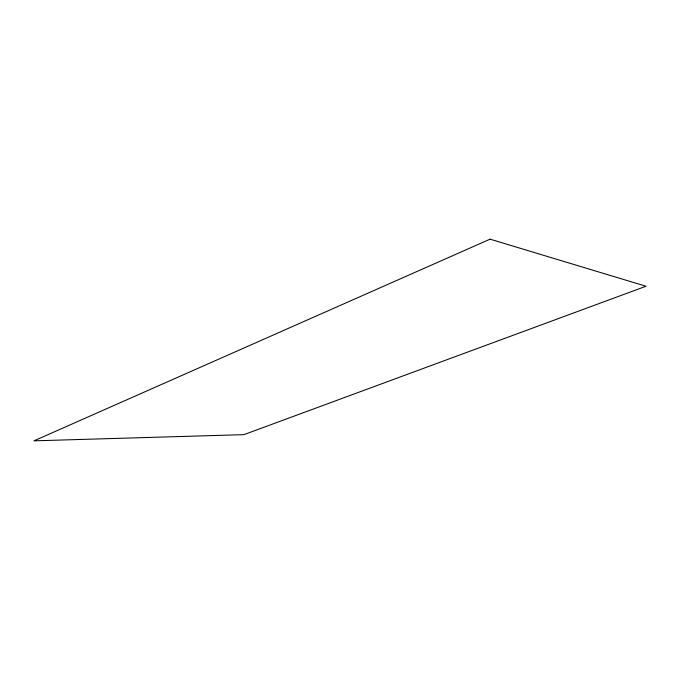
<?xml version="1.0" encoding="UTF-8"?>
<svg xmlns="http://www.w3.org/2000/svg" width="680" height="680" viewBox="0 0 680 680"><rect width="100%" height="100%" fill="white"/><g stroke="black" fill="none" stroke-linecap="round" stroke-linejoin="round"><path stroke-width="1.02" d="M490.085 239.165L34 440.835L243.95 434.639L646 286.246L490.085 239.165"/></g></svg>
